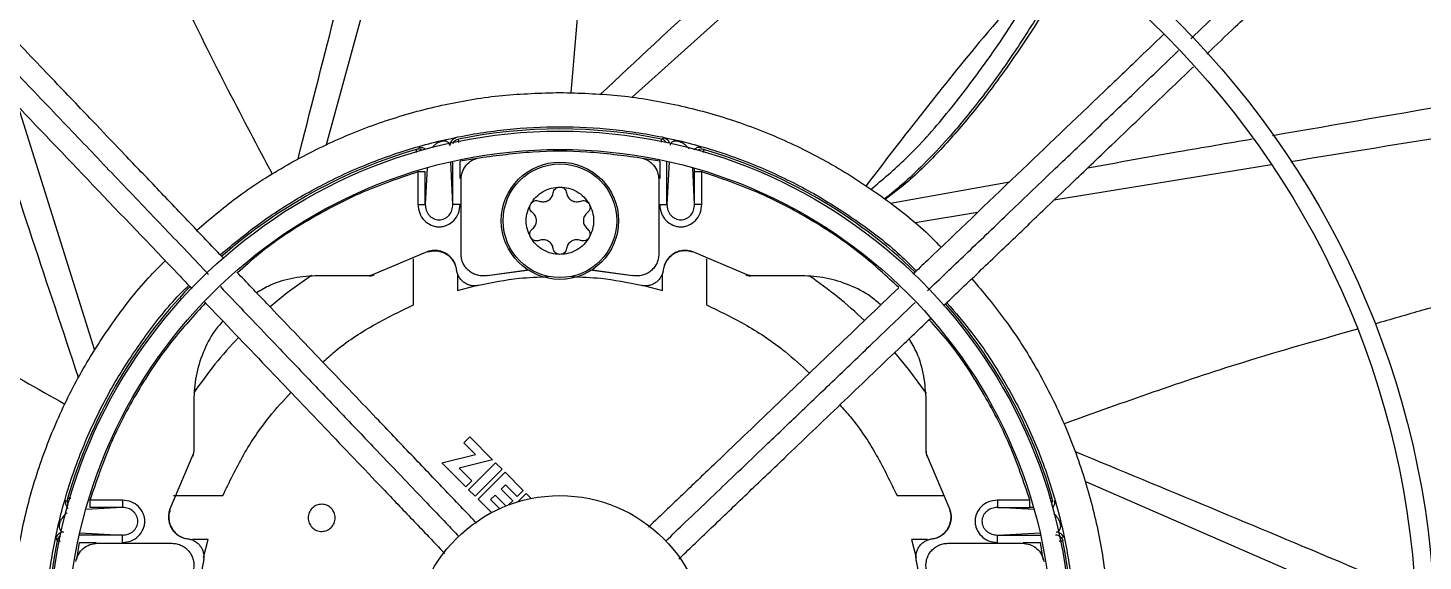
# Model space of a CAD drawing. Header units: inches. Extents: x 1229 to 1453, y -1023 to -720.
# Drawn here: x 1251.31 to 1258.81, y -744.82 to -741.96 of the extents above; entities that cross this region are included whole.
import ezdxf

# ---------------------------------------------------------------- set-up
doc = ezdxf.new("R2010")
doc.units = ezdxf.units.IN
doc.header["$MEASUREMENT"] = 0

msp = doc.modelspace()

# ---------------------------------------------------------------- linework, layer by layer
at = {"color": 18, "linetype": 'Continuous', "lineweight": 25, "true_color": 0x000000}
for p, q in [((1253.4308, -740.7173), (1252.9172, -742.5888)), ((1256.0019, -741.0397), (1254.5613, -742.3336)), ((1251.2628, -742.3856), (1251.672, -743.6925)), ((1254.734, -742.5539), (1254.7191, -742.5583)), ((1253.5984, -742.9093), (1253.5868, -742.6802)), ((1253.5984, -742.9093), (1253.5984, -742.6776)), ((1253.7297, -742.6628), (1253.6377, -742.677)), ((1253.6377, -742.7701), (1253.6377, -742.677)), ((1254.71, -742.677), (1254.618, -742.6628)), ((1254.71, -742.677), (1254.71, -742.7701)), ((1254.7493, -742.9093), (1254.7493, -742.6776)), ((1254.7609, -742.6802), (1254.7493, -742.9093)), ((1253.4108, -742.7347), (1253.4108, -742.9093)), ((1253.4601, -742.7123), (1253.4501, -742.9093)), ((1253.4501, -742.9093), (1253.4501, -742.7347)), ((1254.8976, -742.9093), (1254.8876, -742.7123)), ((1254.8976, -742.7347), (1254.8975, -742.7172)), ((1254.8976, -742.9093), (1254.8976, -742.7347)), ((1254.937, -742.9093), (1254.937, -742.7347)), ((1257.9985, -742.6973), (1256.8291, -742.8867)), ((1253.6424, -743.1754), (1253.6424, -742.7753)), ((1254.7054, -742.7753), (1254.7054, -743.1754)), ((1255.9501, -742.9021), (1256.5908, -742.7877)), ((1253.6377, -742.9093), (1253.5984, -742.9093)), ((1256.4174, -742.9534), (1256.0823, -743.0077)), ((1253.4632, -743.1628), (1253.1668, -743.2879)), ((1253.3865, -743.4491), (1253.3865, -743.2018)), ((1253.4632, -743.1628), (1253.4635, -743.1648)), ((1254.8845, -743.1628), (1254.8842, -743.1648)), ((1255.181, -743.2879), (1254.8845, -743.1628)), ((1254.9613, -743.2008), (1254.9613, -743.4491)), ((1253.7834, -743.2912), (1254.0011, -743.2604)), ((1253.7834, -743.2912), (1254.0122, -743.2612)), ((1254.3339, -743.261), (1254.5643, -743.2912)), ((1254.3466, -743.2604), (1254.5643, -743.2912)), ((1253.1486, -743.2923), (1252.8746, -743.2923)), ((1253.1486, -743.2923), (1253.1571, -743.2923)), ((1253.1749, -743.288), (1253.1668, -743.2879)), ((1253.6227, -743.2859), (1253.6227, -743.371)), ((1253.6227, -743.371), (1253.7179, -743.3458)), ((1254.6298, -743.3458), (1254.725, -743.371)), ((1254.725, -743.371), (1254.725, -743.2859)), ((1255.181, -743.2879), (1255.1729, -743.288)), ((1255.1906, -743.2923), (1255.1991, -743.2923)), ((1255.4731, -743.2923), (1255.1991, -743.2923)), ((1252.2054, -743.9616), (1252.2054, -744.2356)), ((1256.1424, -744.2356), (1256.1424, -743.9616)), ((1253.6896, -744.1583), (1253.6573, -744.1905)), ((1253.6896, -744.1583), (1253.8121, -744.2807)), ((1252.201, -744.2537), (1252.0759, -744.5502)), ((1252.201, -744.2537), (1252.2011, -744.2618)), ((1252.2054, -744.244), (1252.2054, -744.2356)), ((1253.5393, -744.2974), (1253.7196, -744.2529)), ((1253.7196, -744.2529), (1253.6573, -744.1905)), ((1256.1424, -744.2356), (1256.1424, -744.244)), ((1256.1467, -744.2618), (1256.1467, -744.2537)), ((1256.2718, -744.5502), (1256.1467, -744.2537)), ((1253.6673, -744.4255), (1253.5393, -744.2974)), ((1253.8121, -744.2807), (1253.6317, -744.3253)), ((1253.6317, -744.3253), (1253.6996, -744.3932)), ((1253.6833, -744.4415), (1253.8284, -744.2964)), ((1253.8632, -744.3312), (1253.8284, -744.2964)), ((1253.6996, -744.3932), (1253.6673, -744.4255)), ((1253.8632, -744.3312), (1253.7181, -744.4763)), ((1253.7341, -744.4923), (1253.8789, -744.3476)), ((1253.8789, -744.3476), (1253.9763, -744.445)), ((1258.7742, -745.1707), (1256.9975, -744.3972)), ((1252.0976, -744.4734), (1252.3621, -744.4734)), ((1253.7181, -744.4763), (1253.6833, -744.4415)), ((1253.8252, -744.4709), (1253.8012, -744.4948)), ((1253.8833, -744.529), (1253.8252, -744.4709)), ((1253.8814, -744.4146), (1253.8575, -744.4386)), ((1253.8575, -744.4386), (1253.9201, -744.5012)), ((1253.944, -744.4773), (1253.8814, -744.4146)), ((1253.9763, -744.445), (1253.944, -744.4773)), ((1253.9483, -744.5064), (1253.993, -744.4617)), ((1253.993, -744.4617), (1254.0199, -744.4886)), ((1255.9856, -744.4734), (1256.2333, -744.4734)), ((1251.8224, -744.5371), (1251.6254, -744.547)), ((1251.8224, -744.4977), (1251.6478, -744.4977)), ((1251.8224, -744.5371), (1251.6478, -744.5371)), ((1252.0759, -744.5502), (1252.0779, -744.5505)), ((1253.8063, -744.5645), (1253.7341, -744.4923)), ((1253.8012, -744.4948), (1253.8496, -744.5432)), ((1253.9201, -744.5012), (1253.898, -744.5233)), ((1256.2718, -744.5502), (1256.2699, -744.5505)), ((1256.6999, -744.4977), (1256.5253, -744.4977)), ((1256.5253, -744.5371), (1256.6999, -744.5371)), ((1256.7223, -744.547), (1256.5253, -744.5371)), ((1256.7185, -744.5371), (1256.6999, -744.5371)), ((1251.4669, -744.7007), (1251.4714, -744.7155)), ((1251.8224, -744.6853), (1251.5906, -744.6853)), ((1251.5932, -744.6737), (1251.8224, -744.6853)), ((1256.5253, -744.6853), (1256.7545, -744.6737)), ((1256.5253, -744.7247), (1256.5253, -744.6853)), ((1256.5253, -744.6853), (1256.7571, -744.6853)), ((1251.5901, -744.7247), (1251.5758, -744.8167)), ((1251.5901, -744.7247), (1251.6832, -744.7247)), ((1251.6883, -744.7293), (1252.0884, -744.7293)), ((1252.2841, -744.7096), (1252.199, -744.7096)), ((1252.2589, -744.8048), (1252.2841, -744.7096)), ((1256.1487, -744.7096), (1256.0636, -744.7096)), ((1256.0636, -744.7096), (1256.0888, -744.8048)), ((1256.2593, -744.7293), (1256.6594, -744.7293)), ((1256.6645, -744.7247), (1256.7576, -744.7247)), ((1256.7719, -744.8167), (1256.7576, -744.7247))]:
    msp.add_line(p, q, dxfattribs=at)
at = {"color": 18, "linetype": 'Continuous', "lineweight": 25, "true_color": 0x000000, "flags": 128}
for points in [[(1252.8378, -743.2908), (1252.7085, -743.3849), (1252.617, -743.4602)], [(1256.1439, -743.9247), (1256.0497, -743.7955), (1255.9745, -743.7039)]]:
    msp.add_lwpolyline(points, dxfattribs=at)
at = {"color": 18, "linetype": 'Continuous', "lineweight": 25, "true_color": 0x000000}
for centre, radius in [((1254.1739, -745.2608), 11.7126), ((1254.1739, -745.2608), 8.5704), ((1254.1739, -745.2608), 8.472), ((1254.1739, -745.2608), 6.6478), ((1254.1739, -745.2608), 6.5493), ((1254.1739, -745.2608), 4.7037), ((1254.1739, -745.2608), 4.6053), ((1254.1739, -745.2608), 2.745), ((1254.1739, -745.2608), 2.6465), ((1254.1739, -742.997), 0.315), ((1254.1739, -742.997), 0.3053), ((1254.1739, -745.2608), 0.7874)]:
    msp.add_circle(centre, radius, dxfattribs=at)
for centre, radius, start, end in [((1254.1739, -745.2608), 12.9331, 13.26667, 76.73333), ((1254.1739, -745.2608), 2.7569, 78.59287, 101.40713), ((1254.7113, -742.5969), 0.0393, 32.40479, 78.59611), ((1254.726, -742.5924), 0.0394, 18.62774, 78.30941), ((1254.1739, -745.2608), 2.7569, 106.2782, 131.24448), ((1253.4121, -742.6522), 0.0393, 60.09679, 106.27356), ((1254.9356, -742.6522), 0.0393, 73.72644, 119.90321), ((1254.1739, -745.2608), 2.7569, 46.15848, 73.7218), ((1254.1739, -745.2608), 2.7569, 136.15848, 163.7218), ((1254.1739, -745.2608), 2.3804, 46.5504, 55.78048), ((1254.1739, -745.2608), 2.7569, 16.2782, 41.24448), ((1254.1739, -745.2608), 2.3804, 136.5504, 145.78048), ((1251.5652, -744.4991), 0.0394, 163.73091, 209.89291), ((1256.7825, -744.4991), 0.0394, 330.10709, 16.26909), ((1251.5055, -744.7087), 0.0394, 90.00217, 168.29456), ((1251.51, -744.7233), 0.0394, 122.42221, 168.58239), ((1254.1739, -745.2608), 2.7569, 168.59287, 191.40713), ((1254.1739, -745.2608), 2.7569, 348.59287, 11.40713)]:
    msp.add_arc(centre, radius, start, end, dxfattribs=at)
for points, knots in [([(1242.4643, -745.2608), (1242.4692, -745.0053), (1242.4788, -744.4944), (1242.5568, -743.7313), (1242.681, -742.9748), (1242.8553, -742.228), (1243.0778, -741.4942), (1243.3479, -740.7766), (1243.6644, -740.0781), (1244.0259, -739.4019), (1244.4308, -738.7507), (1244.8774, -738.1274), (1245.3639, -737.5347), (1245.8881, -736.975), (1246.4477, -736.4508), (1247.0405, -735.9644), (1247.6637, -735.5177), (1248.3149, -735.1128), (1248.9912, -734.7513), (1249.6896, -734.4349), (1250.4073, -734.1648), (1251.141, -733.9422), (1251.8878, -733.7681), (1252.6444, -733.6432), (1253.4075, -733.568), (1254.1739, -733.5429), (1254.9402, -733.568), (1255.7033, -733.6432), (1256.4599, -733.7681), (1257.2067, -733.9422), (1257.9404, -734.1648), (1258.6581, -734.4349), (1259.3565, -734.7513), (1260.0328, -735.1128), (1260.684, -735.5177), (1261.3073, -735.9644), (1261.9, -736.4508), (1262.4597, -736.975), (1262.9838, -737.5347), (1263.4703, -738.1274), (1263.9169, -738.7507), (1264.3218, -739.4019), (1264.6833, -740.0781), (1264.9998, -740.7766), (1265.2699, -741.4942), (1265.4924, -742.228), (1265.6667, -742.9748), (1265.7909, -743.7313), (1265.8689, -744.4944), (1265.8786, -745.0053), (1265.8834, -745.2608)], [0, 0, 0, 0, 0.020833, 0.041667, 0.0625, 0.083333, 0.104167, 0.125, 0.145833, 0.166667, 0.1875, 0.208333, 0.229167, 0.25, 0.270833, 0.291667, 0.3125, 0.333333, 0.354167, 0.375, 0.395833, 0.416667, 0.4375, 0.458333, 0.479167, 0.5, 0.520833, 0.541667, 0.5625, 0.583333, 0.604167, 0.625, 0.645833, 0.666667, 0.6875, 0.708333, 0.729167, 0.75, 0.770833, 0.791667, 0.8125, 0.833333, 0.854167, 0.875, 0.895833, 0.916667, 0.9375, 0.958333, 0.979167, 1, 1, 1, 1]), ([(1254.4243, -740.6692), (1254.3917, -740.8793), (1254.3071, -741.4232), (1254.2608, -741.9718), (1254.2323, -742.3086)], [0, 0, 0, 0, 0.386148, 1, 1, 1, 1]), ([(1252.7662, -742.6652), (1252.8956, -742.1568), (1253.058, -741.5189), (1253.2263, -740.8829), (1253.2605, -740.7537)], [0, 0, 0, 0, 0.7968413, 1, 1, 1, 1]), ([(1257.5643, -742.0208), (1257.6745, -741.9155), (1257.9068, -741.6935), (1258.2432, -741.372), (1258.5825, -741.0478), (1258.7996, -740.8403), (1258.9126, -740.7324)], [0, 0, 0, 0, 0.244395, 0.515011, 0.747693, 1, 1, 1, 1]), ([(1257.6507, -742.1016), (1257.7017, -742.0529), (1257.8235, -741.9365), (1258.0249, -741.744), (1258.2413, -741.5372), (1258.4595, -741.3288), (1258.6772, -741.1207), (1258.856, -740.9498), (1258.9624, -740.8482), (1258.9896, -740.8222)], [0, 0, 0, 0, 0.113908, 0.271731, 0.450073, 0.598183, 0.760522, 0.938729, 1, 1, 1, 1]), ([(1254.3929, -742.3162), (1254.7767, -741.9585), (1255.2582, -741.5096), (1255.7436, -741.0656), (1255.8422, -740.9754)], [0, 0, 0, 0, 0.796821, 1, 1, 1, 1]), ([(1251.9015, -741.2618), (1251.9877, -741.4565), (1252.2109, -741.9601), (1252.4687, -742.447), (1252.6268, -742.7457)], [0, 0, 0, 0, 0.3865725, 1, 1, 1, 1]), ([(1256.8678, -741.5325), (1256.7265, -741.6919), (1256.361, -742.1041), (1256.0251, -742.5409), (1255.8191, -742.8089)], [0, 0, 0, 0, 0.386641, 1, 1, 1, 1]), ([(1256.9263, -741.5727), (1256.9009, -741.6201), (1256.8382, -741.737), (1256.7189, -741.936), (1256.5732, -742.1584), (1256.4166, -742.37), (1256.2703, -742.546), (1256.137, -742.6876), (1256.0226, -742.7964), (1255.9506, -742.8552), (1255.9201, -742.8802)], [0, 0, 0, 0, 0.096905, 0.239175, 0.41847, 0.577059, 0.714948, 0.832145, 0.928658, 1, 1, 1, 1]), ([(1256.9356, -741.5791), (1256.9039, -741.6404), (1256.7925, -741.8559), (1256.6111, -742.1306), (1256.4037, -742.4075), (1256.2336, -742.6034), (1256.0755, -742.7655), (1255.9646, -742.8502), (1255.9225, -742.8822)], [0, 0, 0, 0, 0.124193, 0.436205, 0.592312, 0.74848, 0.904731, 1, 1, 1, 1]), ([(1255.844, -742.8296), (1255.9082, -742.7754), (1256.056, -742.6508), (1256.2551, -742.424), (1256.4849, -742.1226), (1256.6606, -741.8584), (1256.7583, -741.6741), (1256.78, -741.6334)], [0, 0, 0, 0, 0.1643139, 0.3778099, 0.5907186, 0.9094973, 1, 1, 1, 1]), ([(1252.3681, -743.2002), (1252.3108, -743.1403), (1252.1909, -743.0148), (1252.0135, -742.8292), (1251.8428, -742.6505), (1251.7016, -742.5028), (1251.581, -742.3766), (1251.4692, -742.2596), (1251.3433, -742.1278), (1251.2128, -741.9913), (1251.1242, -741.8985), (1251.0826, -741.8551)], [0, 0, 0, 0, 0.133272, 0.279174, 0.413304, 0.531425, 0.608473, 0.694881, 0.792575, 0.902797, 1, 1, 1, 1]), ([(1250.9876, -741.9266), (1251.0864, -742.03), (1251.2745, -742.2268), (1251.544, -742.5088), (1251.8007, -742.7775), (1252.0452, -743.0333), (1252.2086, -743.2043), (1252.2858, -743.2851)], [0, 0, 0, 0, 0.228868, 0.435815, 0.623227, 0.822027, 1, 1, 1, 1]), ([(1257.4181, -741.9972), (1257.3688, -742.0442), (1257.2623, -742.1461), (1256.9995, -742.3972), (1256.6258, -742.7543), (1256.2833, -743.0816), (1256.0972, -743.2595), (1256.0714, -743.2841)], [0, 0, 0, 0, 0.11002, 0.23806, 0.586512, 0.942749, 1, 1, 1, 1]), ([(1250.9111, -742.0174), (1250.9578, -742.0664), (1251.0594, -742.1727), (1251.3103, -742.4352), (1251.6674, -742.8089), (1251.9943, -743.151), (1252.1719, -743.3368), (1252.1962, -743.3622)], [0, 0, 0, 0, 0.109527, 0.237746, 0.586688, 0.943426, 1, 1, 1, 1]), ([(1251.5863, -743.8384), (1251.4202, -743.3408), (1251.2309, -742.774), (1251.0472, -742.2058), (1251.0248, -742.1364)], [0, 0, 0, 0, 0.877844, 1, 1, 1, 1]), ([(1256.1496, -743.3727), (1256.2176, -743.3078), (1256.3602, -743.1715), (1256.5847, -742.957), (1256.8115, -742.7402), (1257.0397, -742.5221), (1257.2649, -742.3069), (1257.4197, -742.159), (1257.4986, -742.0836)], [0, 0, 0, 0, 0.150789, 0.316355, 0.498602, 0.654921, 0.823982, 1, 1, 1, 1]), ([(1256.2355, -743.4541), (1256.295, -743.3971), (1256.4202, -743.2775), (1256.6055, -743.1005), (1256.7841, -742.9297), (1256.9318, -742.7886), (1257.058, -742.668), (1257.1751, -742.5562), (1257.3068, -742.4302), (1257.4432, -742.2999), (1257.5358, -742.2114), (1257.5791, -742.17)], [0, 0, 0, 0, 0.132681, 0.278736, 0.413007, 0.531253, 0.608381, 0.694879, 0.792677, 0.903014, 1, 1, 1, 1]), ([(1258.0042, -742.5387), (1258.3512, -742.4786), (1259.0043, -742.3654), (1259.657, -742.2572), (1259.963, -742.2065)], [0, 0, 0, 0, 0.531236, 1, 1, 1, 1]), ([(1252.2221, -743.0474), (1252.2915, -742.9885), (1252.4397, -742.8627), (1252.691, -742.7017), (1252.9671, -742.5598), (1253.2571, -742.4482), (1253.557, -742.368), (1253.8637, -742.3175), (1254.0705, -742.3112), (1254.1739, -742.308)], [0, 0, 0, 0, 0.127919, 0.273266, 0.418612, 0.56396, 0.709306, 0.854654, 1, 1, 1, 1]), ([(1254.1739, -742.308), (1254.2772, -742.3112), (1254.484, -742.3175), (1254.7907, -742.368), (1255.0907, -742.4481), (1255.3804, -742.56), (1255.6573, -742.701), (1255.9161, -742.8719), (1256.1056, -743.0191), (1256.2002, -743.1163), (1256.2228, -743.1395)], [0, 0, 0, 0, 0.136759, 0.273517, 0.410274, 0.547034, 0.68379, 0.820549, 0.957307, 1, 1, 1, 1]), ([(1260.0446, -742.3644), (1260.004, -742.371), (1259.358, -742.4766), (1258.7102, -742.5818), (1258.103, -742.6803)], [0, 0, 0, 0, 0.062691, 1, 1, 1, 1]), ([(1252.3484, -743.1796), (1252.4209, -743.1196), (1252.5667, -742.999), (1252.8079, -742.8475), (1253.063, -742.7195), (1253.3303, -742.6188), (1253.6065, -742.5461), (1253.8887, -742.5021), (1254.1739, -742.4874), (1254.4591, -742.5021), (1254.7412, -742.5461), (1255.0174, -742.6188), (1255.2846, -742.7196), (1255.5403, -742.8471), (1255.7802, -743.0013), (1255.9645, -743.1419), (1256.0605, -743.2381), (1256.0893, -743.2669)], [0, 0, 0, 0, 0.0686182, 0.1379717, 0.207325, 0.2766794, 0.3460334, 0.4153867, 0.4847398, 0.554094, 0.6234473, 0.6928013, 0.7621556, 0.831509, 0.9008624, 0.9702164, 1, 1, 1, 1]), ([(1253.4134, -742.6045), (1253.4161, -742.6039), (1253.4217, -742.6027), (1253.4307, -742.6032), (1253.4397, -742.6058), (1253.4468, -742.6095), (1253.4501, -742.6129), (1253.4511, -742.614)], [0, 0, 0, 0, 0.202106, 0.421325, 0.653497, 0.892822, 1, 1, 1, 1]), ([(1253.5824, -742.5924), (1253.5815, -742.5889), (1253.5799, -742.5819), (1253.5705, -742.5738), (1253.5603, -742.569), (1253.547, -742.5695), (1253.543, -742.5699), (1253.5398, -742.5705), (1253.5364, -742.5712), (1253.5331, -742.5722), (1253.5299, -742.5732), (1253.5237, -742.5755), (1253.5133, -742.5806), (1253.4968, -742.5916), (1253.4911, -742.5992), (1253.487, -742.6045)], [0, 0, 0, 0, 0.2061417, 0.4095199, 0.552974, 0.5738067, 0.5833824, 0.5923662, 0.6010123, 0.6097972, 0.6191121, 0.6290455, 0.6731164, 0.7702347, 1, 1, 1, 1]), ([(1253.6138, -742.5539), (1253.6096, -742.5552), (1253.601, -742.5579), (1253.5906, -742.5671), (1253.5837, -742.5791), (1253.5828, -742.5881), (1253.5824, -742.5924)], [0, 0, 0, 0, 0.242701, 0.500198, 0.757591, 1, 1, 1, 1]), ([(1253.5998, -742.5829), (1253.6016, -742.5791), (1253.6054, -742.5711), (1253.6158, -742.5623), (1253.6244, -742.5596), (1253.6286, -742.5583)], [0, 0, 0, 0, 0.317155, 0.668815, 1, 1, 1, 1]), ([(1253.6305, -742.577), (1253.6302, -742.5735), (1253.6292, -742.5608), (1253.6288, -742.5594), (1253.6286, -742.5583)], [0, 0, 0, 0, 0.281956, 1, 1, 1, 1]), ([(1254.7191, -742.5583), (1254.7189, -742.5593), (1254.7186, -742.5605), (1254.7176, -742.5724), (1254.7174, -742.5754)], [0, 0, 0, 0, 0.754108, 1, 1, 1, 1]), ([(1254.8691, -742.6118), (1254.8662, -742.6083), (1254.8602, -742.6008), (1254.8493, -742.591), (1254.8381, -742.5832), (1254.8316, -742.5793), (1254.8254, -742.5762), (1254.8204, -742.5741), (1254.8164, -742.5727), (1254.8135, -742.5718), (1254.8107, -742.5711), (1254.808, -742.5705), (1254.8054, -742.57), (1254.8019, -742.5696), (1254.7977, -742.5693), (1254.7932, -742.5694), (1254.7885, -742.57), (1254.7837, -742.5713), (1254.7773, -742.574), (1254.7714, -742.5786), (1254.7669, -742.5851), (1254.7659, -742.59), (1254.7653, -742.5924)], [0, 0, 0, 0, 0.137806, 0.295547, 0.344969, 0.384359, 0.409911, 0.429703, 0.437789, 0.44499, 0.451651, 0.458225, 0.464555, 0.471544, 0.488297, 0.50964, 0.536122, 0.576505, 0.625829, 0.740978, 0.867771, 1, 1, 1, 1]), ([(1254.9343, -742.6045), (1254.9316, -742.6039), (1254.926, -742.6027), (1254.917, -742.6032), (1254.908, -742.6058), (1254.8995, -742.6105), (1254.8951, -742.6152), (1254.8929, -742.6176)], [0, 0, 0, 0, 0.179413, 0.374002, 0.580007, 0.792284, 1, 1, 1, 1]), ([(1257.0113, -742.7127), (1257.1738, -742.6834), (1257.468, -742.6303), (1257.7625, -742.5801), (1257.8943, -742.5576)], [0, 0, 0, 0, 0.552546, 1, 1, 1, 1]), ([(1253.4011, -742.6144), (1253.401, -742.6159), (1253.4009, -742.618), (1253.4017, -742.6282), (1253.4018, -742.6309)], [0, 0, 0, 0, 0.7360969, 1, 1, 1, 1]), ([(1253.6424, -742.7753), (1253.6438, -742.7614), (1253.6466, -742.7337), (1253.6687, -742.6975), (1253.7008, -742.6698), (1253.7277, -742.6624), (1253.7411, -742.6587)], [0, 0, 0, 0, 0.250003, 0.500006, 0.749994, 1, 1, 1, 1]), ([(1253.7411, -742.6587), (1253.8369, -742.646), (1254.0284, -742.6206), (1254.3193, -742.6206), (1254.5108, -742.646), (1254.6066, -742.6587)], [0, 0, 0, 0, 0.333334, 0.666666, 1, 1, 1, 1]), ([(1254.6066, -742.6587), (1254.62, -742.6624), (1254.6469, -742.6698), (1254.679, -742.6975), (1254.7011, -742.7337), (1254.7039, -742.7614), (1254.7054, -742.7753)], [0, 0, 0, 0, 0.24998, 0.499991, 0.749996, 1, 1, 1, 1]), ([(1254.9459, -742.6303), (1254.9461, -742.6278), (1254.9468, -742.6179), (1254.9467, -742.6159), (1254.9466, -742.6144)], [0, 0, 0, 0, 0.249623, 1, 1, 1, 1]), ([(1253.4108, -742.7347), (1253.3109, -742.7686), (1253.1089, -742.8371), (1252.8233, -742.9881), (1252.5975, -743.1346), (1252.4791, -743.2427), (1252.4415, -743.2771)], [0, 0, 0, 0, 0.282089, 0.570666, 0.863744, 1, 1, 1, 1]), ([(1253.4501, -742.7347), (1253.4495, -742.7347), (1253.4481, -742.7347), (1253.439, -742.7347), (1253.4261, -742.7347), (1253.4159, -742.7347), (1253.4108, -742.7347)], [0, 0, 0, 0, 0.250013, 0.500029, 0.750015, 1, 1, 1, 1]), ([(1254.937, -742.7347), (1254.9319, -742.7347), (1254.9216, -742.7347), (1254.9087, -742.7347), (1254.8996, -742.7347), (1254.8983, -742.7347), (1254.8976, -742.7347)], [0, 0, 0, 0, 0.249985, 0.499971, 0.749987, 1, 1, 1, 1]), ([(1255.9959, -743.3562), (1255.9293, -743.2945), (1255.7823, -743.1583), (1255.5248, -742.9876), (1255.2387, -742.8372), (1255.0368, -742.7686), (1254.937, -742.7347)], [0, 0, 0, 0, 0.219674, 0.484445, 0.745154, 1, 1, 1, 1]), ([(1254.017, -742.9065), (1254.026, -742.8934), (1254.0438, -742.8672), (1254.0824, -742.8386), (1254.1264, -742.8195), (1254.158, -742.8171), (1254.1739, -742.8159)], [0, 0, 0, 0, 0.25, 0.500009, 0.750001, 1, 1, 1, 1]), ([(1254.1379, -742.8474), (1254.1389, -742.8432), (1254.141, -742.8346), (1254.1495, -742.8244), (1254.1608, -742.8173), (1254.1695, -742.8164), (1254.1739, -742.8159)], [0, 0, 0, 0, 0.250017, 0.500038, 0.749991, 1, 1, 1, 1]), ([(1254.1739, -742.8159), (1254.1782, -742.8164), (1254.1869, -742.8173), (1254.1982, -742.8244), (1254.2067, -742.8346), (1254.2088, -742.8432), (1254.2098, -742.8474)], [0, 0, 0, 0, 0.249997, 0.500015, 0.750023, 1, 1, 1, 1]), ([(1254.1739, -742.8159), (1254.1897, -742.8171), (1254.2213, -742.8195), (1254.2653, -742.8386), (1254.3039, -742.8672), (1254.3218, -742.8934), (1254.3307, -742.9065)], [0, 0, 0, 0, 0.250018, 0.500003, 0.750007, 1, 1, 1, 1]), ([(1254.017, -742.9065), (1254.0196, -742.9029), (1254.0247, -742.8958), (1254.0365, -742.8896), (1254.0497, -742.8874), (1254.0581, -742.8898), (1254.0623, -742.8911)], [0, 0, 0, 0, 0.249988, 0.499992, 0.749963, 1, 1, 1, 1]), ([(1254.0623, -742.8911), (1254.0663, -742.8924), (1254.0742, -742.8951), (1254.087, -742.8956), (1254.0994, -742.8934), (1254.1111, -742.8883), (1254.1213, -742.8807), (1254.1295, -742.8711), (1254.1354, -742.8598), (1254.1371, -742.8515), (1254.1379, -742.8474)], [0, 0, 0, 0, 0.12501, 0.250004, 0.375011, 0.500011, 0.62501, 0.75002, 0.875001, 1, 1, 1, 1]), ([(1254.2098, -742.8474), (1254.2106, -742.8515), (1254.2123, -742.8598), (1254.2182, -742.8711), (1254.2264, -742.8807), (1254.2366, -742.8883), (1254.2483, -742.8934), (1254.2607, -742.8956), (1254.2735, -742.8951), (1254.2815, -742.8924), (1254.2854, -742.8911)], [0, 0, 0, 0, 0.125009, 0.249988, 0.374997, 0.499995, 0.624993, 0.749999, 0.874992, 1, 1, 1, 1]), ([(1254.2854, -742.8911), (1254.2896, -742.8898), (1254.298, -742.8874), (1254.3112, -742.8896), (1254.323, -742.8958), (1254.3281, -742.9029), (1254.3307, -742.9065)], [0, 0, 0, 0, 0.249949, 0.500008, 0.750012, 1, 1, 1, 1]), ([(1253.4108, -742.9093), (1253.4126, -742.9255), (1253.4161, -742.9573), (1253.4429, -742.9973), (1253.4745, -743.0192), (1253.5026, -743.028), (1253.5242, -743.0301), (1253.5459, -743.028), (1253.574, -743.0192), (1253.6056, -742.9973), (1253.6324, -742.9573), (1253.6359, -742.9255), (1253.6377, -742.9093)], [0, 0, 0, 0, 0.132078, 0.2598, 0.381605, 0.440894, 0.500007, 0.559042, 0.618396, 0.740202, 0.867924, 1, 1, 1, 1]), ([(1253.4108, -742.9093), (1253.4159, -742.9093), (1253.4261, -742.9093), (1253.439, -742.9093), (1253.4481, -742.9093), (1253.4495, -742.9093), (1253.4501, -742.9093)], [0, 0, 0, 0, 0.249985, 0.499971, 0.749987, 1, 1, 1, 1]), ([(1253.4501, -742.9093), (1253.4511, -742.9198), (1253.4531, -742.9406), (1253.4667, -742.9637), (1253.4816, -742.978), (1253.4947, -742.9861), (1253.5091, -742.9912), (1253.5242, -742.993), (1253.5394, -742.9912), (1253.5538, -742.9861), (1253.5669, -742.978), (1253.5818, -742.9637), (1253.5954, -742.9406), (1253.5974, -742.9198), (1253.5984, -742.9093)], [0, 0, 0, 0, 0.1276382, 0.2537227, 0.3161311, 0.3778855, 0.439088, 0.4999904, 0.5609116, 0.6221141, 0.6838688, 0.7462768, 0.8723618, 1, 1, 1, 1]), ([(1254.017, -743.0876), (1254.0101, -743.0733), (1253.9964, -743.0447), (1253.9909, -742.997), (1253.9964, -742.9493), (1254.0101, -742.9208), (1254.017, -742.9065)], [0, 0, 0, 0, 0.25, 0.5, 0.75, 1, 1, 1, 1]), ([(1254.0263, -742.9533), (1254.0231, -742.9503), (1254.0168, -742.9443), (1254.0122, -742.9318), (1254.0117, -742.9185), (1254.0152, -742.9105), (1254.017, -742.9065)], [0, 0, 0, 0, 0.249989, 0.499995, 0.749993, 1, 1, 1, 1]), ([(1254.0263, -743.0407), (1254.0295, -743.0379), (1254.0358, -743.0323), (1254.0426, -743.0215), (1254.0469, -743.0096), (1254.0483, -742.997), (1254.0469, -742.9844), (1254.0426, -742.9725), (1254.0358, -742.9617), (1254.0295, -742.9561), (1254.0263, -742.9533)], [0, 0, 0, 0, 0.125011, 0.2500042, 0.3750014, 0.5, 0.625, 0.7499958, 0.874989, 1, 1, 1, 1]), ([(1254.3214, -742.9533), (1254.3182, -742.9561), (1254.3119, -742.9617), (1254.3051, -742.9725), (1254.3008, -742.9844), (1254.2994, -742.997), (1254.3008, -743.0096), (1254.3051, -743.0215), (1254.3119, -743.0323), (1254.3182, -743.0379), (1254.3214, -743.0407)], [0, 0, 0, 0, 0.125011, 0.2500042, 0.375, 0.5, 0.6249986, 0.7499958, 0.874989, 1, 1, 1, 1]), ([(1254.3307, -742.9065), (1254.3325, -742.9105), (1254.336, -742.9185), (1254.3356, -742.9318), (1254.3309, -742.9443), (1254.3246, -742.9503), (1254.3214, -742.9533)], [0, 0, 0, 0, 0.250007, 0.500005, 0.750011, 1, 1, 1, 1]), ([(1254.3307, -742.9065), (1254.3376, -742.9208), (1254.3513, -742.9493), (1254.3568, -742.997), (1254.3513, -743.0447), (1254.3376, -743.0733), (1254.3307, -743.0876)], [0, 0, 0, 0, 0.25, 0.5, 0.75, 1, 1, 1, 1]), ([(1254.71, -742.9093), (1254.7118, -742.9255), (1254.7153, -742.9573), (1254.7421, -742.9973), (1254.7737, -743.0192), (1254.8018, -743.028), (1254.8235, -743.0301), (1254.8451, -743.028), (1254.8732, -743.0192), (1254.9048, -742.9973), (1254.9316, -742.9573), (1254.9352, -742.9255), (1254.937, -742.9093)], [0, 0, 0, 0, 0.132076, 0.259798, 0.381593, 0.440894, 0.499994, 0.559042, 0.618395, 0.7402, 0.867922, 1, 1, 1, 1]), ([(1254.71, -742.9093), (1254.7151, -742.9093), (1254.7253, -742.9093), (1254.7382, -742.9093), (1254.7473, -742.9093), (1254.7487, -742.9093), (1254.7493, -742.9093)], [0, 0, 0, 0, 0.249985, 0.499971, 0.749987, 1, 1, 1, 1]), ([(1254.7493, -742.9093), (1254.7503, -742.9198), (1254.7523, -742.9406), (1254.766, -742.9638), (1254.7809, -742.9781), (1254.7941, -742.9862), (1254.8084, -742.9912), (1254.8235, -742.993), (1254.8386, -742.9912), (1254.8529, -742.9862), (1254.866, -742.9781), (1254.8809, -742.9638), (1254.8946, -742.9406), (1254.8966, -742.9198), (1254.8976, -742.9093)], [0, 0, 0, 0, 0.127639, 0.253724, 0.317943, 0.377887, 0.439686, 0.499991, 0.560295, 0.622113, 0.682053, 0.746276, 0.872361, 1, 1, 1, 1]), ([(1254.937, -742.9093), (1254.9319, -742.9093), (1254.9216, -742.9093), (1254.9087, -742.9093), (1254.8996, -742.9093), (1254.8983, -742.9093), (1254.8976, -742.9093)], [0, 0, 0, 0, 0.249985, 0.499971, 0.749987, 1, 1, 1, 1]), ([(1254.017, -743.0876), (1254.0152, -743.0836), (1254.0117, -743.0756), (1254.0122, -743.0622), (1254.0168, -743.0497), (1254.0231, -743.0437), (1254.0263, -743.0407)], [0, 0, 0, 0, 0.250008, 0.500004, 0.75001, 1, 1, 1, 1]), ([(1254.3214, -743.0407), (1254.3246, -743.0437), (1254.3309, -743.0497), (1254.3356, -743.0622), (1254.336, -743.0756), (1254.3325, -743.0836), (1254.3307, -743.0876)], [0, 0, 0, 0, 0.24999, 0.499996, 0.749992, 1, 1, 1, 1]), ([(1250.1012, -743.1257), (1250.2787, -743.2427), (1250.7383, -743.5455), (1251.2182, -743.8156), (1251.5127, -743.9814)], [0, 0, 0, 0, 0.386151, 1, 1, 1, 1]), ([(1254.1739, -743.1781), (1254.158, -743.1769), (1254.1264, -743.1745), (1254.0824, -743.1554), (1254.0438, -743.1269), (1254.026, -743.1007), (1254.017, -743.0876)], [0, 0, 0, 0, 0.249999, 0.49999, 0.749999, 1, 1, 1, 1]), ([(1254.0623, -743.103), (1254.0581, -743.1042), (1254.0497, -743.1067), (1254.0365, -743.1044), (1254.0247, -743.0982), (1254.0196, -743.0911), (1254.017, -743.0876)], [0, 0, 0, 0, 0.250037, 0.500007, 0.750011, 1, 1, 1, 1]), ([(1254.1379, -743.1466), (1254.1371, -743.1425), (1254.1354, -743.1342), (1254.1295, -743.123), (1254.1213, -743.1133), (1254.1111, -743.1057), (1254.0994, -743.1007), (1254.087, -743.0984), (1254.0742, -743.0989), (1254.0663, -743.1016), (1254.0623, -743.103)], [0, 0, 0, 0, 0.124998, 0.249979, 0.374989, 0.499989, 0.624988, 0.749996, 0.87499, 1, 1, 1, 1]), ([(1254.3307, -743.0876), (1254.3218, -743.1007), (1254.3039, -743.1269), (1254.2653, -743.1554), (1254.2213, -743.1745), (1254.1897, -743.1769), (1254.1739, -743.1781)], [0, 0, 0, 0, 0.249995, 0.499998, 0.749982, 1, 1, 1, 1]), ([(1254.2854, -743.103), (1254.2815, -743.1016), (1254.2735, -743.0989), (1254.2607, -743.0984), (1254.2483, -743.1007), (1254.2366, -743.1057), (1254.2264, -743.1133), (1254.2182, -743.123), (1254.2123, -743.1342), (1254.2106, -743.1425), (1254.2098, -743.1466)], [0, 0, 0, 0, 0.125008, 0.250001, 0.375007, 0.500005, 0.625004, 0.750013, 0.874992, 1, 1, 1, 1]), ([(1254.3307, -743.0876), (1254.3281, -743.0911), (1254.323, -743.0982), (1254.3112, -743.1044), (1254.298, -743.1067), (1254.2896, -743.1042), (1254.2854, -743.103)], [0, 0, 0, 0, 0.249989, 0.4999926, 0.7500513, 1, 1, 1, 1]), ([(1253.6184, -743.2606), (1253.6168, -743.252), (1253.6135, -743.2347), (1253.6016, -743.211), (1253.5851, -743.1904), (1253.5645, -743.1739), (1253.5407, -743.1624), (1253.5151, -743.1565), (1253.4886, -743.156), (1253.4717, -743.1606), (1253.4632, -743.1628)], [0, 0, 0, 0, 0.125208, 0.250383, 0.375501, 0.500527, 0.625481, 0.750346, 0.875187, 1, 1, 1, 1]), ([(1253.4634, -743.1643), (1253.4774, -743.1612), (1253.4991, -743.1564), (1253.5291, -743.161), (1253.5509, -743.1682), (1253.5634, -743.1765), (1253.569, -743.1803)], [0, 0, 0, 0, 0.3849, 0.596379, 0.815696, 1, 1, 1, 1]), ([(1253.6132, -743.2385), (1253.6131, -743.2384), (1253.6112, -743.2299), (1253.6023, -743.2141), (1253.5861, -743.1927), (1253.5643, -743.1754), (1253.5392, -743.1636), (1253.5128, -743.1582), (1253.4871, -743.1583), (1253.4712, -743.1627), (1253.4635, -743.1648)], [0, 0, 0, 0, 0.002801, 0.141497, 0.287581, 0.43759, 0.587502, 0.733294, 0.871589, 1, 1, 1, 1]), ([(1253.569, -743.1803), (1253.5703, -743.181), (1253.5786, -743.1858), (1253.5908, -743.1988), (1253.605, -743.2178), (1253.6107, -743.2321), (1253.6134, -743.2391)], [0, 0, 0, 0, 0.056279, 0.380802, 0.697088, 1, 1, 1, 1]), ([(1253.7834, -743.2912), (1253.7748, -743.2924), (1253.7575, -743.2947), (1253.7315, -743.2908), (1253.7069, -743.2817), (1253.6849, -743.2674), (1253.6666, -743.2486), (1253.6529, -743.2263), (1253.644, -743.2015), (1253.6429, -743.1841), (1253.6424, -743.1754)], [0, 0, 0, 0, 0.124991, 0.249998, 0.374994, 0.499989, 0.624994, 0.749993, 0.874999, 1, 1, 1, 1]), ([(1254.1739, -743.1781), (1254.1695, -743.1777), (1254.1608, -743.1768), (1254.1495, -743.1697), (1254.141, -743.1594), (1254.1389, -743.1509), (1254.1379, -743.1466)], [0, 0, 0, 0, 0.249989, 0.499998, 0.75, 1, 1, 1, 1]), ([(1254.2098, -743.1466), (1254.2088, -743.1509), (1254.2067, -743.1594), (1254.1982, -743.1697), (1254.1869, -743.1768), (1254.1782, -743.1777), (1254.1739, -743.1781)], [0, 0, 0, 0, 0.249999, 0.500031, 0.75007, 1, 1, 1, 1]), ([(1254.7054, -743.1754), (1254.7048, -743.1841), (1254.7037, -743.2015), (1254.6948, -743.2263), (1254.6811, -743.2486), (1254.6628, -743.2674), (1254.6408, -743.2817), (1254.6162, -743.2908), (1254.5902, -743.2947), (1254.5729, -743.2924), (1254.5643, -743.2912)], [0, 0, 0, 0, 0.1249985, 0.2500014, 0.3749975, 0.4999997, 0.6249916, 0.7499853, 0.8749892, 1, 1, 1, 1]), ([(1254.8845, -743.1628), (1254.876, -743.1606), (1254.8591, -743.156), (1254.8327, -743.1565), (1254.807, -743.1624), (1254.7832, -743.1739), (1254.7626, -743.1904), (1254.7461, -743.211), (1254.7342, -743.2347), (1254.731, -743.252), (1254.7293, -743.2606)], [0, 0, 0, 0, 0.124813, 0.249654, 0.374519, 0.499473, 0.624499, 0.749617, 0.874792, 1, 1, 1, 1]), ([(1254.8842, -743.1648), (1254.8765, -743.1627), (1254.8606, -743.1583), (1254.8349, -743.1582), (1254.8085, -743.1636), (1254.7834, -743.1754), (1254.7616, -743.1927), (1254.7454, -743.2141), (1254.7365, -743.2299), (1254.7345, -743.2385), (1254.7345, -743.2387)], [0, 0, 0, 0, 0.128289, 0.266451, 0.412104, 0.561872, 0.711758, 0.857688, 0.996251, 1, 1, 1, 1]), ([(1260.3606, -743.1329), (1260.1695, -743.1682), (1259.6489, -743.2645), (1259.0465, -743.4069), (1258.6399, -743.5269), (1258.5547, -743.552)], [0, 0, 0, 0, 0.314233, 0.856302, 1, 1, 1, 1]), ([(1251.9608, -747.2122), (1251.9047, -747.1466), (1251.7813, -747.0025), (1251.6218, -746.7557), (1251.4786, -746.4803), (1251.3657, -746.1909), (1251.2836, -745.8914), (1251.2335, -745.5849), (1251.2157, -745.2748), (1251.2305, -744.9646), (1251.2778, -744.6577), (1251.357, -744.3573), (1251.4673, -744.0671), (1251.6071, -743.7896), (1251.7767, -743.5298), (1251.9261, -743.3362), (1252.0263, -743.2379), (1252.0527, -743.2121)], [0, 0, 0, 0, 0.05882, 0.129282, 0.199743, 0.270205, 0.340667, 0.411128, 0.48159, 0.552051, 0.622513, 0.692975, 0.763436, 0.833898, 0.904359, 0.974821, 1, 1, 1, 1]), ([(1253.7259, -744.6211), (1253.7014, -744.5955), (1253.6462, -744.5377), (1253.5604, -744.4479), (1253.4683, -744.3515), (1253.3754, -744.2543), (1253.2814, -744.1559), (1253.1206, -743.9877), (1252.8931, -743.7496), (1252.6434, -743.4883), (1252.4912, -743.3291), (1252.4373, -743.2727)], [0, 0, 0, 0, 0.056993, 0.128473, 0.199655, 0.271209, 0.344596, 0.418468, 0.645238, 0.874387, 1, 1, 1, 1]), ([(1253.7379, -743.3447), (1253.7311, -743.3458), (1253.7176, -743.3481), (1253.6969, -743.3459), (1253.6771, -743.34), (1253.6591, -743.3298), (1253.6434, -743.3162), (1253.6311, -743.2996), (1253.6221, -743.2809), (1253.6196, -743.2674), (1253.6184, -743.2606)], [0, 0, 0, 0, 0.124957, 0.249986, 0.374922, 0.499988, 0.62492, 0.749987, 0.874963, 1, 1, 1, 1]), ([(1254.7293, -743.2606), (1254.7281, -743.2674), (1254.7257, -743.2809), (1254.7166, -743.2996), (1254.7043, -743.3162), (1254.6887, -743.3298), (1254.6706, -743.34), (1254.6508, -743.3459), (1254.6302, -743.3481), (1254.6166, -743.3458), (1254.6098, -743.3447)], [0, 0, 0, 0, 0.124971, 0.250009, 0.374946, 0.500008, 0.624949, 0.75001, 0.874956, 1, 1, 1, 1]), ([(1252.0945, -747.0845), (1252.079, -747.0681), (1251.9984, -746.9826), (1251.8744, -746.8087), (1251.7259, -746.5652), (1251.6052, -746.3062), (1251.5112, -746.0366), (1251.4455, -745.7587), (1251.4088, -745.4755), (1251.4014, -745.19), (1251.4234, -744.9053), (1251.4745, -744.6243), (1251.5542, -744.3501), (1251.6619, -744.0856), (1251.7957, -743.8331), (1251.9566, -743.5976), (1252.0856, -743.4341), (1252.1666, -743.3563), (1252.179, -743.3443)], [0, 0, 0, 0, 0.016441, 0.085793, 0.155147, 0.2245, 0.293853, 0.363206, 0.432559, 0.501912, 0.571266, 0.640619, 0.709972, 0.779325, 0.848678, 0.918031, 0.987384, 1, 1, 1, 1]), ([(1252.3489, -743.3511), (1252.4322, -743.4383), (1252.5907, -743.6041), (1252.8145, -743.8383), (1253.0114, -744.0444), (1253.1815, -744.2224), (1253.3275, -744.3752), (1253.4519, -744.5053), (1253.5505, -744.6085), (1253.608, -744.6687), (1253.6308, -744.6925)], [0, 0, 0, 0, 0.195171, 0.371207, 0.524032, 0.656023, 0.769243, 0.865559, 0.946768, 1, 1, 1, 1]), ([(1252.8746, -743.2923), (1252.8309, -743.295), (1252.7435, -743.3003), (1252.6306, -743.3332), (1252.5679, -743.3693), (1252.5432, -743.3835)], [0, 0, 0, 0, 0.377262, 0.754526, 1, 1, 1, 1]), ([(1253.1668, -743.2879), (1253.1639, -743.2892), (1253.1581, -743.2918), (1253.1518, -743.2921), (1253.1486, -743.2923)], [0, 0, 0, 0, 0.499687, 1, 1, 1, 1]), ([(1253.1571, -743.2923), (1253.1602, -743.2921), (1253.1663, -743.2917), (1253.172, -743.2892), (1253.1749, -743.288)], [0, 0, 0, 0, 0.4999258, 1, 1, 1, 1]), ([(1254.1107, -743.2993), (1254.0585, -743.301), (1253.933, -743.3051), (1253.8098, -743.3301), (1253.7379, -743.3447)], [0, 0, 0, 0, 0.415945, 1, 1, 1, 1]), ([(1254.6098, -743.3447), (1254.5379, -743.3301), (1254.4149, -743.3051), (1254.2895, -743.301), (1254.2375, -743.2993)], [0, 0, 0, 0, 0.584815, 1, 1, 1, 1]), ([(1255.1729, -743.288), (1255.1757, -743.2892), (1255.1814, -743.2917), (1255.1875, -743.2921), (1255.1906, -743.2923)], [0, 0, 0, 0, 0.5000742, 1, 1, 1, 1]), ([(1255.1991, -743.2923), (1255.1959, -743.2921), (1255.1896, -743.2918), (1255.1838, -743.2892), (1255.181, -743.2879)], [0, 0, 0, 0, 0.500189, 1, 1, 1, 1]), ([(1255.8986, -743.4492), (1255.8811, -743.4339), (1255.8306, -743.3899), (1255.7303, -743.3402), (1255.6046, -743.2996), (1255.5169, -743.2947), (1255.4731, -743.2923)], [0, 0, 0, 0, 0.150102, 0.433397, 0.716699, 1, 1, 1, 1]), ([(1256.3877, -743.3086), (1256.4493, -743.3818), (1256.5775, -743.5342), (1256.74, -743.7901), (1256.8806, -744.0669), (1256.9907, -744.3574), (1257.0699, -744.6577), (1257.1172, -744.9646), (1257.132, -745.2748), (1257.1142, -745.5849), (1257.064, -745.8914), (1256.982, -746.191), (1256.8689, -746.4802), (1256.7266, -746.7564), (1256.5543, -747.0143), (1256.4094, -747.1997), (1256.3153, -747.2907), (1256.2954, -747.3099)], [0, 0, 0, 0, 0.065205, 0.135665, 0.206125, 0.276585, 0.347045, 0.417505, 0.487965, 0.558425, 0.628885, 0.699345, 0.769805, 0.840265, 0.910725, 0.981186, 1, 1, 1, 1]), ([(1255.9951, -743.357), (1255.8819, -743.4652), (1255.6588, -743.6784), (1255.3266, -743.9958), (1255.0796, -744.2319), (1254.9152, -744.389), (1254.833, -744.4675), (1254.7449, -744.5517), (1254.6842, -744.6097), (1254.6502, -744.6422)], [0, 0, 0, 0, 0.252825, 0.498235, 0.740971, 0.803595, 0.864704, 0.924154, 1, 1, 1, 1]), ([(1252.2693, -743.4387), (1252.2075, -743.5054), (1252.0714, -743.6524), (1251.9006, -743.9098), (1251.7503, -744.196), (1251.6817, -744.3979), (1251.6478, -744.4977)], [0, 0, 0, 0, 0.219673, 0.484447, 0.745155, 1, 1, 1, 1]), ([(1252.263, -743.4321), (1252.3735, -743.5478), (1252.5891, -743.7734), (1252.9089, -744.108), (1253.1449, -744.355), (1253.302, -744.5194), (1253.3805, -744.6016), (1253.4648, -744.6898), (1253.5229, -744.7505), (1253.5554, -744.7846)], [0, 0, 0, 0, 0.256905, 0.500939, 0.742315, 0.804588, 0.865353, 0.924471, 1, 1, 1, 1]), ([(1252.8993, -743.7561), (1252.9206, -743.7369), (1253.003, -743.6623), (1253.1654, -743.556), (1253.313, -743.4846), (1253.3865, -743.4491)], [0, 0, 0, 0, 0.148915, 0.576565, 1, 1, 1, 1]), ([(1254.7428, -744.7171), (1254.7778, -744.6836), (1254.8584, -744.6066), (1254.9816, -744.4889), (1255.119, -744.3576), (1255.2673, -744.2159), (1255.4375, -744.0532), (1255.6319, -743.8674), (1255.8496, -743.6594), (1256.0027, -743.5131), (1256.0824, -743.4369)], [0, 0, 0, 0, 0.078323, 0.180329, 0.275628, 0.385797, 0.512305, 0.656809, 0.821221, 1, 1, 1, 1]), ([(1254.9613, -743.4491), (1255.0348, -743.4844), (1255.1827, -743.5555), (1255.3686, -743.6802), (1255.4724, -743.7757), (1255.5155, -743.8153)], [0, 0, 0, 0, 0.366652, 0.736955, 1, 1, 1, 1]), ([(1256.2531, -743.4372), (1256.2992, -743.4904), (1256.4076, -743.6156), (1256.5512, -743.8338), (1256.686, -744.0854), (1256.7934, -744.3501), (1256.8732, -744.6243), (1256.9243, -744.9053), (1256.9463, -745.19), (1256.9389, -745.4755), (1256.9022, -745.7587), (1256.8365, -746.0366), (1256.7426, -746.3063), (1256.6216, -746.5651), (1256.4739, -746.8092), (1256.323, -747.0151), (1256.2126, -747.1301), (1256.168, -747.1766)], [0, 0, 0, 0, 0.051393, 0.120749, 0.190107, 0.259464, 0.328821, 0.398178, 0.467535, 0.536892, 0.606249, 0.675606, 0.744963, 0.81432, 0.883677, 0.953035, 1, 1, 1, 1]), ([(1252.3622, -743.536), (1252.347, -743.5535), (1252.3029, -743.6041), (1252.2532, -743.7043), (1252.2127, -743.83), (1252.2078, -743.9177), (1252.2054, -743.9616)], [0, 0, 0, 0, 0.150095, 0.433399, 0.716699, 1, 1, 1, 1]), ([(1254.8133, -744.8131), (1254.839, -744.7885), (1254.8969, -744.7332), (1254.9868, -744.6473), (1255.0832, -744.5552), (1255.1804, -744.4623), (1255.2788, -744.3683), (1255.4469, -744.2076), (1255.6851, -743.98), (1255.9474, -743.7293), (1256.1078, -743.5761), (1256.1652, -743.5212)], [0, 0, 0, 0, 0.057028, 0.128321, 0.199319, 0.270688, 0.343884, 0.417564, 0.643745, 0.872299, 1, 1, 1, 1]), ([(1256.6999, -744.4977), (1256.6661, -744.3979), (1256.5975, -744.1959), (1256.4465, -743.9102), (1256.3, -743.6844), (1256.1919, -743.566), (1256.1576, -743.5285)], [0, 0, 0, 0, 0.2820877, 0.570667, 0.8637417, 1, 1, 1, 1]), ([(1258.4597, -743.5797), (1258.2533, -743.6377), (1257.7217, -743.7872), (1257.2017, -743.9736), (1256.8835, -744.0876)], [0, 0, 0, 0, 0.388132, 1, 1, 1, 1]), ([(1256.1424, -743.9616), (1256.1397, -743.9179), (1256.1344, -743.8305), (1256.1015, -743.7175), (1256.0654, -743.6549), (1256.0512, -743.6302)], [0, 0, 0, 0, 0.3772613, 0.7545222, 1, 1, 1, 1]), ([(1252.3621, -744.4734), (1252.3975, -744.3998), (1252.4686, -744.252), (1252.5932, -744.0661), (1252.6887, -743.9622), (1252.7284, -743.9191)], [0, 0, 0, 0, 0.366655, 0.736954, 1, 1, 1, 1]), ([(1255.6785, -743.9863), (1255.6978, -744.0076), (1255.7724, -744.0899), (1255.8787, -744.2523), (1255.9501, -744.3999), (1255.9856, -744.4734)], [0, 0, 0, 0, 0.148916, 0.576564, 1, 1, 1, 1]), ([(1252.2054, -744.2356), (1252.2052, -744.2387), (1252.2048, -744.245), (1252.2023, -744.2508), (1252.201, -744.2537)], [0, 0, 0, 0, 0.5002029, 1, 1, 1, 1]), ([(1252.2011, -744.2618), (1252.2023, -744.259), (1252.2048, -744.2533), (1252.2052, -744.2471), (1252.2054, -744.244)], [0, 0, 0, 0, 0.499996, 1, 1, 1, 1]), ([(1256.1467, -744.2537), (1256.1454, -744.2508), (1256.1429, -744.245), (1256.1425, -744.2387), (1256.1424, -744.2356)], [0, 0, 0, 0, 0.4997971, 1, 1, 1, 1]), ([(1256.1424, -744.244), (1256.1425, -744.2471), (1256.1429, -744.2533), (1256.1454, -744.259), (1256.1467, -744.2618)], [0, 0, 0, 0, 0.500004, 1, 1, 1, 1]), ([(1256.9434, -744.2368), (1257.4281, -744.4373), (1258.0375, -744.6892), (1258.644, -744.9467), (1258.768, -744.9994)], [0, 0, 0, 0, 0.7955568, 1, 1, 1, 1]), ([(1251.5176, -744.5004), (1251.517, -744.503), (1251.5157, -744.5086), (1251.5162, -744.5176), (1251.5188, -744.5267), (1251.5238, -744.535), (1251.5282, -744.5403), (1251.5311, -744.5421), (1251.5313, -744.5422)], [0, 0, 0, 0, 0.17635, 0.367482, 0.569906, 0.778387, 0.986853, 1, 1, 1, 1]), ([(1251.5448, -744.4889), (1251.5418, -744.4886), (1251.5312, -744.4879), (1251.529, -744.488), (1251.5274, -744.488)], [0, 0, 0, 0, 0.285937, 1, 1, 1, 1]), ([(1251.6478, -744.4977), (1251.6478, -744.5028), (1251.6478, -744.513), (1251.6478, -744.5259), (1251.6478, -744.5351), (1251.6478, -744.5364), (1251.6478, -744.5371)], [0, 0, 0, 0, 0.250002, 0.5, 0.749996, 1, 1, 1, 1]), ([(1251.8224, -744.4977), (1251.8224, -744.5028), (1251.8224, -744.513), (1251.8224, -744.5259), (1251.8224, -744.5351), (1251.8224, -744.5364), (1251.8224, -744.5371)], [0, 0, 0, 0, 0.250002, 0.5, 0.749996, 1, 1, 1, 1]), ([(1251.8224, -744.7247), (1251.8386, -744.7229), (1251.8704, -744.7194), (1251.9104, -744.6925), (1251.9323, -744.6609), (1251.941, -744.6328), (1251.9432, -744.6112), (1251.941, -744.5896), (1251.9323, -744.5615), (1251.9104, -744.5298), (1251.8704, -744.503), (1251.8386, -744.4995), (1251.8224, -744.4977)], [0, 0, 0, 0, 0.13208, 0.259807, 0.381597, 0.440892, 0.499998, 0.559043, 0.618394, 0.740193, 0.86792, 1, 1, 1, 1]), ([(1251.8224, -744.6853), (1251.8329, -744.6843), (1251.8537, -744.6824), (1251.8769, -744.6687), (1251.8911, -744.6537), (1251.8993, -744.6406), (1251.9043, -744.6263), (1251.906, -744.6112), (1251.9043, -744.5961), (1251.8993, -744.5818), (1251.8911, -744.5687), (1251.8769, -744.5537), (1251.8537, -744.54), (1251.8329, -744.5381), (1251.8224, -744.5371)], [0, 0, 0, 0, 0.127647, 0.253731, 0.317938, 0.377881, 0.439686, 0.499999, 0.560303, 0.622116, 0.682044, 0.746268, 0.872353, 1, 1, 1, 1]), ([(1252.0759, -744.5502), (1252.0736, -744.5586), (1252.0691, -744.5755), (1252.0696, -744.602), (1252.0755, -744.6277), (1252.087, -744.6514), (1252.1034, -744.6721), (1252.1241, -744.6885), (1252.1478, -744.7005), (1252.165, -744.7037), (1252.1737, -744.7053)], [0, 0, 0, 0, 0.124818, 0.249648, 0.374524, 0.499471, 0.624502, 0.74961, 0.874785, 1, 1, 1, 1]), ([(1252.0779, -744.5505), (1252.0758, -744.5581), (1252.0714, -744.5741), (1252.0712, -744.5998), (1252.0767, -744.6262), (1252.0885, -744.6513), (1252.1057, -744.6731), (1252.1271, -744.6893), (1252.143, -744.6981), (1252.1515, -744.7001), (1252.1518, -744.7002)], [0, 0, 0, 0, 0.12828, 0.266442, 0.412107, 0.561878, 0.711749, 0.857691, 0.996246, 1, 1, 1, 1]), ([(1252.9448, -744.5412), (1252.9373, -744.5352), (1252.9222, -744.5233), (1252.8932, -744.518), (1252.8647, -744.5236), (1252.8404, -744.5398), (1252.8242, -744.5641), (1252.8186, -744.5926), (1252.8239, -744.6216), (1252.8358, -744.6367), (1252.8418, -744.6442)], [0, 0, 0, 0, 0.124989, 0.249992, 0.374996, 0.500002, 0.625002, 0.750001, 0.875, 1, 1, 1, 1]), ([(1252.8418, -744.6442), (1252.8493, -744.6501), (1252.8643, -744.6621), (1252.8934, -744.6673), (1252.9218, -744.6617), (1252.9461, -744.6455), (1252.9623, -744.6212), (1252.9679, -744.5928), (1252.9627, -744.5637), (1252.9507, -744.5487), (1252.9448, -744.5412)], [0, 0, 0, 0, 0.125003, 0.250004, 0.375005, 0.499991, 0.624999, 0.749995, 0.874992, 1, 1, 1, 1]), ([(1256.174, -744.7053), (1256.1827, -744.7037), (1256.1999, -744.7005), (1256.2236, -744.6885), (1256.2443, -744.6721), (1256.2607, -744.6514), (1256.2722, -744.6277), (1256.2781, -744.602), (1256.2786, -744.5755), (1256.2741, -744.5586), (1256.2718, -744.5502)], [0, 0, 0, 0, 0.125194, 0.250389, 0.375496, 0.500528, 0.625476, 0.750351, 0.875181, 1, 1, 1, 1]), ([(1256.1954, -744.7003), (1256.1958, -744.7002), (1256.2046, -744.6982), (1256.2207, -744.6892), (1256.2421, -744.673), (1256.2593, -744.6512), (1256.2711, -744.6261), (1256.2765, -744.5997), (1256.2763, -744.574), (1256.2719, -744.5581), (1256.2699, -744.5505)], [0, 0, 0, 0, 0.0069686, 0.1453806, 0.2910487, 0.4405377, 0.5898133, 0.7348842, 0.8723933, 1, 1, 1, 1]), ([(1256.5253, -744.4977), (1256.5092, -744.4995), (1256.4773, -744.503), (1256.4374, -744.5298), (1256.4154, -744.5615), (1256.4067, -744.5896), (1256.4045, -744.6112), (1256.4067, -744.6328), (1256.4154, -744.6609), (1256.4374, -744.6925), (1256.4773, -744.7194), (1256.5092, -744.7229), (1256.5253, -744.7247)], [0, 0, 0, 0, 0.132079, 0.259806, 0.381603, 0.440899, 0.500002, 0.559049, 0.618398, 0.740195, 0.867921, 1, 1, 1, 1]), ([(1256.5253, -744.5371), (1256.5149, -744.5381), (1256.494, -744.54), (1256.471, -744.5536), (1256.4567, -744.5685), (1256.4485, -744.5816), (1256.4434, -744.596), (1256.4417, -744.6112), (1256.4434, -744.6264), (1256.4485, -744.6408), (1256.4567, -744.6538), (1256.471, -744.6687), (1256.494, -744.6824), (1256.5149, -744.6843), (1256.5253, -744.6853)], [0, 0, 0, 0, 0.127645, 0.253729, 0.316127, 0.377879, 0.439096, 0.5, 0.560904, 0.622121, 0.683873, 0.746272, 0.872355, 1, 1, 1, 1]), ([(1256.5253, -744.4977), (1256.5253, -744.5028), (1256.5253, -744.513), (1256.5253, -744.5259), (1256.5253, -744.5351), (1256.5253, -744.5364), (1256.5253, -744.5371)], [0, 0, 0, 0, 0.250002, 0.5, 0.749996, 1, 1, 1, 1]), ([(1256.6999, -744.5371), (1256.6999, -744.5364), (1256.6999, -744.5351), (1256.6999, -744.5259), (1256.6999, -744.513), (1256.6999, -744.5028), (1256.6999, -744.4977)], [0, 0, 0, 0, 0.250004, 0.5, 0.749998, 1, 1, 1, 1]), ([(1256.8203, -744.488), (1256.8188, -744.488), (1256.817, -744.4879), (1256.8075, -744.4885), (1256.8055, -744.4887)], [0, 0, 0, 0, 0.783006, 1, 1, 1, 1]), ([(1256.8301, -744.5004), (1256.8307, -744.503), (1256.832, -744.5086), (1256.8315, -744.5176), (1256.8288, -744.5266), (1256.8252, -744.5336), (1256.8219, -744.5368), (1256.8209, -744.5378)], [0, 0, 0, 0, 0.203719, 0.424591, 0.658571, 0.899688, 1, 1, 1, 1]), ([(1251.5255, -744.5651), (1251.5218, -744.568), (1251.5141, -744.5742), (1251.504, -744.5854), (1251.4962, -744.5966), (1251.4924, -744.6031), (1251.4893, -744.6092), (1251.4872, -744.6142), (1251.4858, -744.6183), (1251.4849, -744.6211), (1251.4841, -744.624), (1251.4835, -744.6267), (1251.4831, -744.6293), (1251.4826, -744.6327), (1251.4824, -744.6369), (1251.4825, -744.6414), (1251.4831, -744.6462), (1251.4843, -744.651), (1251.487, -744.6574), (1251.4916, -744.6632), (1251.4982, -744.6677), (1251.503, -744.6688), (1251.5055, -744.6693)], [0, 0, 0, 0, 0.144655, 0.301145, 0.350171, 0.389253, 0.414601, 0.43423, 0.442259, 0.449397, 0.456002, 0.462525, 0.468812, 0.475746, 0.492362, 0.513538, 0.539807, 0.57987, 0.628801, 0.743036, 0.86882, 1, 1, 1, 1]), ([(1256.8422, -744.6693), (1256.8457, -744.6685), (1256.8528, -744.6668), (1256.8608, -744.6574), (1256.8656, -744.6473), (1256.8652, -744.6339), (1256.8647, -744.63), (1256.8642, -744.6268), (1256.8634, -744.6234), (1256.8625, -744.62), (1256.8615, -744.6169), (1256.8591, -744.6106), (1256.854, -744.6003), (1256.8421, -744.5825), (1256.8338, -744.5762), (1256.8278, -744.5717)], [0, 0, 0, 0, 0.199717, 0.396756, 0.535739, 0.555918, 0.565194, 0.573898, 0.582277, 0.590794, 0.599814, 0.60944, 0.652137, 0.746227, 1, 1, 1, 1]), ([(1251.8224, -744.7247), (1251.8224, -744.7196), (1251.8224, -744.7094), (1251.8224, -744.6965), (1251.8224, -744.6873), (1251.8224, -744.686), (1251.8224, -744.6853)], [0, 0, 0, 0, 0.250002, 0.5, 0.749996, 1, 1, 1, 1]), ([(1256.8377, -744.684), (1256.8421, -744.6844), (1256.8511, -744.6853), (1256.8631, -744.6923), (1256.8724, -744.7027), (1256.875, -744.7113), (1256.8763, -744.7155)], [0, 0, 0, 0, 0.242498, 0.499991, 0.757495, 1, 1, 1, 1]), ([(1256.8808, -744.7007), (1256.8795, -744.6965), (1256.8768, -744.6879), (1256.8675, -744.6776), (1256.8555, -744.6706), (1256.8466, -744.6697), (1256.8422, -744.6693)], [0, 0, 0, 0, 0.242739, 0.500184, 0.75757, 1, 1, 1, 1]), ([(1251.4714, -744.7155), (1251.4722, -744.7158), (1251.4733, -744.7161), (1251.4846, -744.717), (1251.487, -744.7172)], [0, 0, 0, 0, 0.786707, 1, 1, 1, 1]), ([(1251.5718, -744.828), (1251.5755, -744.8146), (1251.5828, -744.7877), (1251.6105, -744.7556), (1251.6468, -744.7336), (1251.6745, -744.7307), (1251.6883, -744.7293)], [0, 0, 0, 0, 0.250006, 0.499995, 0.749991, 1, 1, 1, 1]), ([(1252.0884, -744.7293), (1252.0971, -744.7299), (1252.1145, -744.731), (1252.1393, -744.7398), (1252.1617, -744.7535), (1252.1805, -744.7718), (1252.1948, -744.7938), (1252.2039, -744.8184), (1252.2077, -744.8445), (1252.2054, -744.8617), (1252.2043, -744.8704)], [0, 0, 0, 0, 0.1249825, 0.2500013, 0.3749857, 0.4999988, 0.6250017, 0.7499987, 0.8749993, 1, 1, 1, 1]), ([(1252.1737, -744.7053), (1252.1804, -744.7065), (1252.194, -744.709), (1252.2127, -744.718), (1252.2293, -744.7303), (1252.2428, -744.746), (1252.253, -744.764), (1252.259, -744.7838), (1252.2611, -744.8045), (1252.2589, -744.8181), (1252.2578, -744.8248)], [0, 0, 0, 0, 0.124969, 0.250016, 0.374949, 0.50001, 0.62494, 0.750007, 0.87497, 1, 1, 1, 1]), ([(1256.09, -744.8248), (1256.0888, -744.8181), (1256.0866, -744.8045), (1256.0887, -744.7838), (1256.0947, -744.764), (1256.1049, -744.746), (1256.1184, -744.7303), (1256.135, -744.718), (1256.1537, -744.709), (1256.1673, -744.7065), (1256.174, -744.7053)], [0, 0, 0, 0, 0.124963, 0.249993, 0.374924, 0.499989, 0.624924, 0.749981, 0.874946, 1, 1, 1, 1]), ([(1256.1434, -744.8704), (1256.1423, -744.8617), (1256.14, -744.8445), (1256.1438, -744.8184), (1256.1529, -744.7938), (1256.1672, -744.7718), (1256.186, -744.7535), (1256.2084, -744.7398), (1256.2332, -744.731), (1256.2506, -744.7299), (1256.2593, -744.7293)], [0, 0, 0, 0, 0.125, 0.250001, 0.374997, 0.5, 0.624996, 0.749999, 0.875018, 1, 1, 1, 1]), ([(1256.6594, -744.7293), (1256.6732, -744.7307), (1256.701, -744.7336), (1256.7372, -744.7556), (1256.7649, -744.7877), (1256.7722, -744.8146), (1256.7759, -744.828)], [0, 0, 0, 0, 0.249982, 0.500003, 0.749993, 1, 1, 1, 1]), ([(1256.8575, -744.7174), (1256.8611, -744.7171), (1256.8738, -744.7161), (1256.8753, -744.7158), (1256.8763, -744.7155)], [0, 0, 0, 0, 0.285124, 1, 1, 1, 1]), ([(1252.2578, -744.8248), (1252.243, -744.8968), (1252.2192, -745.0131), (1252.2151, -745.1316), (1252.2135, -745.1768)], [0, 0, 0, 0, 0.618438, 1, 1, 1, 1]), ([(1256.1353, -745.1963), (1256.1336, -745.1446), (1256.1295, -745.0195), (1256.1046, -744.8968), (1256.09, -744.8248)], [0, 0, 0, 0, 0.413893, 1, 1, 1, 1])]:
    msp.add_open_spline(points, degree=3, knots=knots, dxfattribs=at)

doc.saveas('drawing.dxf')
